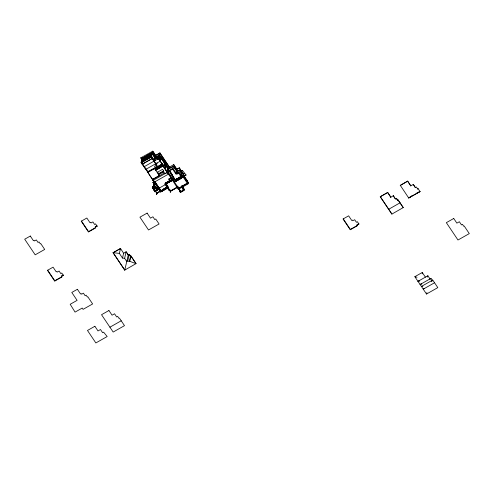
<?xml version="1.0" encoding="UTF-8"?>
<svg xmlns="http://www.w3.org/2000/svg" width="494" height="494" viewBox="0 0 494 494"><rect width="100%" height="100%" fill="white"/><g stroke="black" fill="none" stroke-linecap="round" stroke-linejoin="round"><path stroke-width="0.74" d="M183.743 174.308L182.181 171.986L181.323 175.222L182.749 177.346L183.435 176.204L188.078 183.126L178.624 188.473L176.827 185.756M422.228 273.861L422.259 272.49L414.855 276.683L426.501 294.029L437.814 287.619L432.725 280.036L421.407 286.446L422.876 286.23M170.708 190.832L170.794 190.326M113.083 252.767L120.511 248.476L123.617 253.237L126.124 251.736L128.255 254.91L126.742 261.487L124.618 258.319L122.512 258.072L119.381 253.41L120.511 248.476L113.083 252.767L124.723 270.113L136.066 263.611L130.978 256.028C129.873 257.516 127.872 251.193 130.527 256.281L129.317 261.548L127.718 260.962L126.779 261.493L124.723 270.113M122.512 258.072L123.617 253.237M124.618 258.319L126.124 251.736L128.23 255.003L129.23 254.354L127.718 260.962M129.317 261.548L129.768 261.295L130.978 256.028L130.502 256.38M167.688 187.837L167.861 187.146L167.62 188.103L165.157 184.41L165.416 183.41L172.511 179.544M164.953 184.12L165.169 183.317L172.313 179.273L172.097 180.075L165.255 183.953L165.447 184.237L172.301 180.329M142.068 159.729L140.796 157.821L142.044 159.828L141.389 159.204L151.59 153.43M142.519 158L142.21 159.154L142.89 157.784L142.247 159.247M141.759 161.631L142.068 160.464L151.281 155.246L150.973 156.419M142.377 160.451L141.969 161.989L142.328 160.457L146.502 158.092L146.088 159.655M142.118 161.902L142.525 160.365M143.279 158.136L143.402 157.679M142.013 163.755L146.786 170.677M143.649 158.315L144.322 156.975L144.1 158.061M142.964 161.365L143.26 160.254M142.494 158.636L142.272 158.197L141.123 162.52L142.34 164.051M143.118 161.279L143.408 160.167M144.828 156.87L144.588 157.784L145.341 156.573M143.945 160.816L144.316 159.408M144.094 160.729L144.483 159.321M145.143 157.493L145.446 156.339M145.44 157.327L145.749 156.166M145.767 156.332L145.526 157.253L146.52 156.697M144.921 160.26L145.217 159.148M145.069 160.173L145.366 159.062M146.014 156.975L146.261 156.061M146.625 156.24L146.749 155.783M145.878 159.772L146.286 158.234M146.033 159.692L146.44 158.148M146.872 156.518L147.181 155.357M146.348 159.506L146.817 157.938M147.564 155.116L147.249 156.302L147.545 156.135M146.557 159.389L146.965 157.852M147.613 156.079L147.873 155.141M148.361 154.869L148.12 155.783L148.873 154.573M147.403 158.852L147.694 157.74M147.552 158.772L147.848 157.66M148.675 155.493L148.935 154.517L147.811 155.153M149.04 155.27L149.305 154.332M148.379 158.302L148.75 156.894M148.527 158.216L148.916 156.808M145.823 169.238L160.618 192.061L167.911 187.936L168.164 186.979L166.089 183.873L167.769 186.3M149.552 154.974L149.793 154.06M150.157 154.239L150.281 153.782M146.372 169.139L146.632 170.313M149.355 157.747L149.651 156.635M149.509 157.66L149.799 156.549M150.732 153.523L150.404 154.517L151.837 153.708L152.035 153.974M150.979 154.165L151.22 153.251M146.755 170.621L146.922 169.985M150.318 157.265L150.726 155.721M150.466 157.178L150.936 155.579L146.761 157.944M151.467 153.887L151.732 152.955M151.535 153.875L151.794 152.899L150.664 153.535M152.152 152.516L151.67 154.332L150.33 155.091M151.213 156.277L152.226 152.473M154.937 156.055L152.448 152.35L151.275 156.777L156.993 165.249L156.691 165.416M159.939 152.949L155.629 155.48L152.726 151.158L155.629 155.474L159.939 152.955L169.337 166.953M149.713 175.308L148.175 172.739M154.986 160.587L154.147 159.167L156.629 157.759L156.919 158.191M154.245 159.259L154.356 158.5M154.468 158.518L154.375 159.389L154.529 158.617M154.684 158.728L154.437 159.599L154.147 159.167M155.351 156.672L154.881 158.451L158.821 156.209L154.925 158.29M154.573 159.889L154.931 159.716L154.566 160.414L154.9 158.932L154.696 159.698M155.079 158.401L155.425 157.111M155.116 158.451L155.449 157.185L155.585 157.506M154.925 159.648L154.758 160.266M155.27 158.494L155.579 157.438L155.388 158.074M155.758 157.339L155.567 157.975M156.153 157.191L155.937 157.796L156.123 157.203M156.481 156.999L156.295 157.598L156.512 156.987M156.802 156.746L156.635 157.364M156.845 156.759L156.598 157.882L157.469 159.179L157.716 158L158.278 157.685M156.641 157.901L157.043 156.684M156.74 158.043L157.222 156.579M156.969 158.21L157.166 157.456L157.092 158.339M157.543 156.326L157.376 156.944M157.061 158.358L157.246 157.574M157.401 157.679L157.302 158.475M157.74 156.252L157.549 156.888L157.759 156.277M157.728 156.789L157.858 156.11M158.08 156.024L157.889 156.66M157.814 158L157.58 158.864L157.271 158.383M157.784 158.593L157.969 158M157.944 158.463L158.136 157.827M158.568 155.709L158.438 156.382L158.617 155.721M157.994 158.481L159.111 154.542M158.938 155.536L155.165 157.635L158.932 155.474M152.961 178.896L152.8 179.513L164.304 172.999L164.805 173.777L167.429 172.27L162.279 163.866L147.749 172.387M144.044 166.781L158.481 158.605L159.636 154.245M153.189 179.946L153.041 180.501L154.159 182.2L154.319 181.594M158.889 158.599L160.241 160.606M160.408 159.982L159.117 157.938M160.84 158.346L159.568 156.332M161.1 157.642L159.735 155.709M158.932 158.679L159.976 154.746M159.056 158.772L159.229 158.111L159.037 158.747M159.655 156.518L159.828 155.851M159.797 156.672L159.945 156.024M159.266 159.087L159.408 158.481M160.062 156.197L159.883 156.857L160.007 156.228M159.315 159.099L159.426 158.512M153.714 180.73L153.572 181.354L154.128 182.119L154.276 181.57M159.401 159.284L159.537 158.685M160.031 157.012L160.173 156.363M159.519 159.457L159.735 158.802M160.118 157.203L160.235 156.567M159.432 160.087L159.71 158.821M160.309 156.567L160.099 157.172M154.221 186.355C149.978 189.412 153.714 185.571 154.461 186.72M159.661 159.611L159.809 158.963M160.402 156.709L160.21 157.345M160.519 156.882L160.346 157.543L160.464 156.913M159.858 159.97L160.037 159.309M160.636 157.049L160.284 158.383L161.093 157.926M152.634 187.64L152.794 187.028L153.097 187.312M159.976 160.142L160.198 159.488L159.957 160.118M160.748 157.222L160.575 157.889L160.692 157.253M152.831 187.751L152.887 187.109M152.979 187.195L152.646 187.584M160.266 159.648L160.284 160.179M160.692 158.055L160.865 157.395M154.449 182.058L154.628 181.378L160.945 190.777M160.396 159.846L160.198 160.488L160.711 158.698M160.995 157.592L160.778 158.204L160.921 157.598M153.733 183.428L154.857 182.792L153.813 185.997L154.603 183.015M153.813 185.997L154.684 182.675L153.56 183.305L153.01 182.354L154.536 184.62M157.327 172.715L157.524 171.968L158.833 173.913L158.617 174.728L159.34 175.808L154.591 168.516M160.408 161.26L161.186 158.333M157.469 172.937L157.623 172.116L162.582 169.306L163.792 171.103L163.576 171.918L158.617 174.728M154.437 186.825L155.857 187.831M154.054 190.456L154.48 189.406L154.054 190.456L154.184 189.221L156.116 188.121L157.086 189.566L159.21 188.053M156.104 184.108L155.937 183.725M158.475 174.487L158.685 173.697L163.65 170.887M156.073 183.978L154.035 185.164M156.116 184.046L155.974 184.583L154.221 181.971M154.875 191.678C155.962 188.838 154.424 193.839 155.301 190.635M162.31 163.946L154.628 168.571M155.005 191.876L155.431 190.826L152.424 187.578L153.881 188.683M152.288 187.454L154.122 189.437L156.116 188.121M156.518 187.893L154.165 189.288M162.835 164.73L162.779 165.132L155.184 169.43M156.845 190.27L157.314 189.221L157.216 190.357L156.845 190.27L157.216 190.357M155.746 170.288L163.44 165.595M156.987 190.486L157.314 189.221L156.493 187.998M164.718 162.057L164.527 162.779L165.397 164.076L165.589 163.353M164.23 164.903L164.385 164.082M164.755 162.934L164.854 162.304M154.35 189.122L157.129 193.24L156.647 194.321L156.796 193.203L160.883 190.499M156.647 194.315L156.901 193.364L167.244 187.442M156.542 194.161L157.018 193.08L167.188 187.177L166.706 187.485L166.83 187.028M158.617 187.454L158.308 188.615L165.305 184.657M164.91 164.903L164.755 165.731L164.175 164.866M165.379 163.131L165.28 163.761L164.7 162.897M159.192 188.671L159.29 188.276M165.805 163.681L165.614 164.397L166.484 165.694L166.676 164.977M159.414 188.461L159.939 189.239M165.471 165.7L165.305 166.515L165.515 165.805L166.009 166.534M165.83 164.545L165.941 163.928M165.842 164.558L165.984 164.033M162.884 159.79L166.2 164.477M165.996 166.527L165.842 167.349L165.262 166.484M166.466 164.755L166.367 165.379L165.786 164.514M159.951 189.807L160.056 189.418M161.069 190.369L160.618 192.061L159.747 190.764M161.075 190.808L166.62 187.559M167.843 166.923L166.842 164.971M161.353 191.586L161.557 190.801L167.423 187.479L167.219 188.263M161.668 191.302L161.828 190.764M162.174 191.005L162.316 190.486M167.336 171.437L167.917 169.244L167.577 168.738M163.174 189.486L163.292 189.029M163.255 189.955L163.032 190.548L164.156 189.912L164.317 189.326L163.187 189.962M163.668 189.202L164.286 188.467L164.169 188.924M163.607 190.196L163.742 189.677M165.509 183.824L165.416 183.41M164.094 189.924L164.255 189.381M164.521 189.684L164.681 189.146M166.04 183.904L166.262 183.311M164.977 188.461L165.101 188.004M165.033 189.387L165.169 188.869M166.602 183.589L166.75 183.033M165.521 189.116L165.743 188.517L164.613 189.153L164.459 189.739L165.589 189.103M167.089 183.317L167.256 182.743M165.972 187.899L166.095 187.442L165.595 187.726M167.163 183.274L167.318 182.681L166.194 183.323M166.114 188.338L165.891 188.93L167.015 188.294L167.17 187.708L166.046 188.344M167.682 182.984L167.904 182.379M166.459 188.578L166.602 188.06M172.653 179.76L171.227 177.655L168.997 178.914L168.88 179.371L170.158 181.279L167.775 182.626M166.947 188.307L167.108 187.763M168.874 182.311L168.973 181.934M167.62 188.103L168.133 187.09L165.669 183.416M170.066 181.644L170.22 181.039L168.942 179.131M172.097 180.075L171.023 178.42L171.227 177.655M170.584 181.354L170.807 180.736M171.146 181.032L171.294 180.458M171.634 180.761L171.807 180.168M171.708 180.718L171.869 180.106L170.739 180.748M169.652 189.968L169.43 190.82L169.763 189.511M174.407 179.205L173.067 176.914M169.708 190.159L169.535 190.672M172.616 179.39L165.36 183.607M172.715 178.976L173.326 176.679L169.102 170.393M172.764 179.303L178.606 188.486M173.215 177.655L173.005 177.148M173.468 176.895L172.585 180.224L165.447 184.237L165.255 183.953M172.931 179.452L173.468 177.42M172.949 179.606L173.567 177.278M170.621 190.82L170.294 192.104L170.813 191.104L177.735 187.189M170.831 190.209L170.294 192.104L170.103 191.814L170.591 191.931M174.839 179.927L175.191 179.557M177.692 171.023L177.272 170.393L176.444 173.493L176.864 174.141L177.692 171.023L179.501 169.998L181.205 172.542L180.341 175.778L178.667 173.116L179.501 169.998M175.456 181.502L175.932 179.717L178.643 177.883L178.396 179.822M175.537 181.44L175.821 180.378M175.852 180.248L175.969 179.822M176.339 179.97L176.457 179.544M176.025 181.162L176.309 180.1M176.796 179.822L176.512 180.884L177.216 178.692L176.883 180.705M176.833 179.693L176.945 179.266M176.945 180.65L177.247 179.569L178.328 178.877M177.26 179.458L177.395 179.013M177.735 179.291L176.963 180.631M177.772 179.161L177.883 178.735M177.945 180.075L178.488 178.272L178.173 179.458M179.168 178.482L178.884 179.544L179.674 178.186M179.198 178.353L179.31 177.926M179.686 178.075L179.822 177.63L178.754 178.217M181.273 176.395L179.773 177.247L179.439 179.26L178.167 179.662M180.823 178.612L181.199 176.438L180.069 177.074L179.6 178.853L180.872 178.433M179.804 179.032L180.106 177.951L181.181 177.26M180.119 177.84L180.254 177.395M182.928 176.105L183.379 175.845L183.867 173.567L183.293 175.722L188.128 182.928L187.844 184.009L178.371 189.369L177.5 188.072L177.784 186.991L178.686 188.424M180.31 178.735L180.594 177.673M180.625 177.544L180.742 177.118M181.1 177.377L180.798 178.464L179.822 179.013M181.131 177.266L181.341 176.654M178.618 188.103L180.174 190.968M178.371 189.369L178.717 188.029M178.828 188.016L177.778 186.812M186.862 181.502L187.232 181.594L187.417 180.909L183.472 175.037L182.552 177.056L183.064 175.852M179.464 189.696L179.625 189.221M187.844 184.009L183.008 176.803L182.292 177.21L183.2 177.093L183.484 176.012M179.94 190.727L180.112 190.19M180.119 190.32L180.007 190.869L178.711 188.103L179.995 190.875M181.946 185.775L182.07 186.473M180.434 192.197L183.842 190.344L181.817 186.263M182.064 185.818L182.014 186.497M182.125 185.954L181.959 186.571L178.754 188.399M182.342 187.337L182.477 186.825M182.514 186.806L182.465 187.492M182.644 187.09L182.595 187.776M182.731 187.269L182.638 187.881M182.928 187.695L182.799 188.331M182.922 188.486L182.996 187.837M183.021 187.998L182.953 188.652L182.842 187.516M183.089 188.14L183.052 188.77M183.083 188.936L183.255 188.405M183.212 189.221L183.36 188.652M183.385 188.813L183.435 189.863M183.453 188.955L183.379 189.48M183.978 189.295L183.657 190.554L184.077 189.437L183.811 190.468L183.398 189.992L183.682 189.159L182.354 186.658M183.465 190.283L183.564 189.307L183.873 189.752L184.274 189.437M183.706 190.128C179.303 191.53 178.445 194.123 183.959 190.388L183.91 189.048L183.509 190.641L183.218 190.209L183.552 189.079L184.021 189.665M183.935 188.936L184.342 189.443L183.737 189.789M187.01 181.718L187.417 180.909M187.133 181.601L187.3 180.971L188.097 182.156L187.93 182.786M140.796 157.827L152.726 151.158M160.186 159.661L160.334 159.105M173.462 166.108L168.084 169.152L167.33 172.116L172.665 169.096L173.462 166.108L176.593 170.776L175.771 173.876L172.665 169.096M167.682 171.56L168.226 169.528L167.83 169.405L167.287 171.437L172.888 168.263L176.018 172.931L176.698 172.548L177.124 173.178L178.927 172.153L180.631 174.697L181.607 174.141L182.842 175.981M168.022 173.184L168.25 172.332M176.821 169.374L173.715 164.613L176.821 169.374L179.328 167.874L181.434 171.134L179.303 167.966M174.827 179.835L181.644 176.315M167.515 171.307L174.586 181.848L175.172 179.631M175.833 179.31L175.407 181.675L175.784 179.501M176.389 180.823L176.914 178.865M176.537 181.039L176.438 180.643L175.308 181.298L176.586 180.86M176.691 180.656L177.216 178.692M176.84 180.872L177.358 178.908M177.821 180.014L178.34 178.056M177.964 180.23L177.871 179.835L176.741 180.471M178.118 179.847L178.643 177.883M178.47 179.285L178.785 178.099L181.422 176.611M179.248 179.205L179.773 177.247M179.396 179.421L179.915 177.463M179.55 179.038L180.069 177.074M179.693 179.254L180.217 177.29M183.787 176.062L186.077 174.987L182.434 170.486L181.434 171.134M180.674 178.396L181.755 175.135M174.363 181.971L181.724 178.099L181.323 177.507L181.971 175.277M181.971 176.031L181.483 177.124M181.835 177.148L182.138 176.006M182.552 177.056L183.416 173.82L183.867 173.567M183.101 175.45L183.947 173.69M183.2 177.093L183.435 176.21M397.701 200.255C395.046 195.167 397.046 201.496 398.152 200.002L403.24 207.585L391.896 214.087L380.257 196.742L387.685 192.456L390.791 197.217L387.685 192.456M388.735 209.24L400.047 202.83M395.404 198.983L393.298 195.717L395.404 198.983L396.404 198.329M391.896 214.087L380.281 196.649M407.686 181.131L400.257 185.423L407.686 181.131L410.792 185.892L407.661 181.23M397.676 200.354L398.152 200.002M403.24 207.585L398.127 200.101M400.282 185.324L408.711 198.008L412.564 195.396M415.405 187.658L413.299 184.392L415.405 187.658L416.405 187.01L417.677 189.029L418.152 188.677L420.024 191.604L408.711 198.008M417.677 189.029L418.152 188.677M420.024 191.604L417.757 192.586M426.501 294.029L426.927 292.578M427.205 277.103L427.872 275.751L430.002 278.919M431.91 281.216L432.725 280.036M431.484 281.419L432.275 280.296L430.978 278.369L420.116 284.519L421.512 284.161M429.984 279.468L430.978 278.369M420.116 284.519L421.388 283.68M158.846 188.152L155.925 183.762L158.037 187.103A1.359 1.26 14.9 0 0 157.901 188.628M424.402 288.397L423.235 289.163L434.553 282.759M419.449 281.314L417.986 281.345L419.159 280.586M187.362 183.527L188.078 183.126M148.873 154.375L145.705 156.345M150.176 153.665L152.448 152.35M142.253 158.271L152.405 152.529L155.999 157.882M143.976 157.327L142.846 157.963L142.649 158.889L143.155 158.593M144.273 157.154L145.403 156.518M150.367 153.708L149.237 154.344L148.978 155.326L150.102 154.684M144.038 157.592L142.766 158.315L142.575 158.024M145.316 156.87L148.496 155.073M149.768 154.35L151.041 153.628M151.059 153.813L141.389 159.204L141.939 160.167M144.97 158.123L148.99 155.851M143.291 159.154L149.009 155.919M141.716 160.297L151.868 154.548M142.513 160.427L146.273 158.302M146.946 157.919L150.707 155.789M142.433 160.723L146.212 158.531M146.866 158.21L150.645 156.018M142.358 161.001L143.186 160.531M143.334 160.445L144.162 159.982M144.316 159.895L145.143 159.426M145.292 159.34L146.119 158.87M146.798 158.488L147.62 158.018M147.774 157.938L148.601 157.469M148.75 157.382L149.577 156.913M149.725 156.826L150.553 156.363M142.284 161.279L143.112 160.809M143.26 160.723L144.087 160.26M144.242 160.173L145.069 159.704M145.217 159.618L146.045 159.148M146.724 158.765L147.552 158.296M147.7 158.216L148.527 157.747M148.675 157.66L149.503 157.191M149.657 157.104L150.479 156.641M142.062 161.464L141.253 162.026L147.83 171.795M150.639 156.715L151.442 156.153L154.4 160.562M142.21 161.557L143.038 161.087M143.192 161.001L144.013 160.538M144.168 160.451L144.995 159.982M145.143 159.895L145.971 159.426M146.65 159.043L147.478 158.574M147.626 158.494L148.453 158.024M148.601 157.938L149.429 157.469M149.583 157.382L150.411 156.919M142.136 161.834L145.897 159.704M146.576 159.321L150.337 157.197M141.636 162.575L151.189 157.166L156.505 165.095L154.554 166.2L155.425 167.497M142.26 164.119L152.405 158.376M142.303 164.187L152.455 158.438M143.927 163.372L142.309 164.286L141.123 162.52L151.294 156.709L154.202 161.013L151.405 156.283M157.808 158.024L156.746 157.073L157.759 158.117M159.698 155.554L161.063 157.691M157.03 157.364L156.993 158.197M159.772 155.888L159.636 156.493M154.116 159.29L156.672 157.889M157.512 157.784L157.29 158.518L156.95 158.074M157.567 157.882C156.697 159.778 159.031 157.66 157.642 158.728M157.586 157.901L157.413 158.648M157.679 157.987L158.271 157.716M158.926 158.463L160.34 160.766M159.364 158.308L159.198 158.926M159.148 159.371L160.371 158.679M159.105 159.537L160.939 158.494L159.439 156.258M159.5 159.432L160.908 158.617L159.506 156.53M159.513 159.543L160.42 159.031M159.729 159.772L159.92 159.136L159.809 159.871L160.229 159.71M160.031 160.488L160.501 160.149M155.826 164.088L157.253 163.286L157.061 162.989M157.364 166.447L147.564 171.832L147.774 172.147M147.706 172.32L157.605 166.811L155.635 163.798M155.153 169.374L162.748 165.076M155.709 170.232L163.304 165.935M166.157 164.663L166.429 164.354L161.377 156.839L160.223 161.198L145.786 169.374L141.142 162.458M167.503 168.207L173.715 164.613M158.833 173.913L163.792 171.103M168.034 169.349L173.413 166.305L176.543 170.967L177.216 170.584L177.642 171.214L179.446 170.195L181.15 172.733L182.132 172.184L183.688 174.506L183.447 174.147M159.198 175.592L152.652 179.291L158.611 188.442M167.139 172.455L152.998 180.458L153.578 181.335M152.986 182.453L154.184 181.693M176.846 169.275L179.328 167.874M154.153 182.224L168.287 174.221L163.039 166.157M176.593 170.776L177.272 170.393M155.326 184.108L154.072 184.818L157.24 189.535L159.272 188.387L159.012 188.041M156.931 189.381L153.887 184.947L155.32 184.138M153.665 185.781L154.035 185.868M152.671 187.621L152.609 186.794L152.529 187.813L154.492 186.602M175.771 173.876L176.444 173.493M181.459 171.041L182.434 170.486M152.967 187.251L153.276 187.473M176.864 174.141L178.667 173.116M152.609 188.078L154.542 186.985L156.061 188.344M153.128 188.029L153.381 188.245M181.205 172.542L182.181 171.986M165.342 183.151L171.77 179.513M172.103 179.513L165.749 183.107L165.447 184.237L167.911 187.936M153.912 190.239L154.227 190.363M167.837 182.391L170.22 181.039M165.157 184.41L167.102 183.274M170.671 181.255L171.646 180.699M180.341 175.778L181.323 175.222M159.216 188.566L158.191 189.146A1.439 1.334 14.9 0 0 159.272 189.795M175.901 179.835L177.025 179.192M177.327 179.026L178.458 178.383M180.187 177.408L181.31 176.766M175.907 180.032L176.889 179.483M177.34 179.223L178.315 178.674M178.766 178.42L179.742 177.865M180.193 177.612L181.174 177.056M175.771 180.322L176.895 179.686M178.624 178.704L179.754 178.068M175.753 180.39L176.883 179.748M177.179 179.581L178.309 178.939M178.612 178.772L179.736 178.13M180.038 177.964L182.687 176.438M181.323 177.507L182.829 176.654M175.679 180.909L176.654 180.353M177.105 180.1L178.081 179.544M178.538 179.291L179.513 178.735M179.964 178.482L180.94 177.933M184.058 176.216L186.077 174.987M174.586 181.848L181.354 178.013L180.952 177.42M96.985 226.011L95.138 227.055L95.688 227.864L88.469 231.952L81.251 221.195L86.851 218.027L89.982 222.689L90.655 222.306L91.081 222.936L92.884 221.917L94.589 224.455L95.57 223.899L97.127 226.227L95.286 227.271M88.55 231.606L95.54 227.648M160.927 190.894L167.417 187.22M161.754 191.024L162.736 190.468M163.187 190.215L164.162 189.659M164.613 189.406L165.589 188.85M166.04 188.597L167.021 188.041M167.787 187.627L169.362 190.227L167.688 187.831M162.73 190.721L161.6 191.357L161.76 190.77L162.884 190.134L162.477 190.795M169.423 189.813L167.799 187.393M169.306 190.258L167.775 187.479M169.955 189.795L169.695 190.165M169.281 190.351L167.682 187.837M170.652 190.857L177.92 186.744M170.566 191.079L177.062 187.405M187.417 183.07L181.922 186.207M178.581 188.331L188.128 182.928M182.212 187.053L182.521 187.535M182.508 187.597L182.78 188.103M182.533 187.634L182.564 187.004M182.669 188.047L182.774 187.374M182.99 188.757L183.299 189.227M183.28 188.566L183.12 189.041M183.953 188.869L183.311 189.338M183.459 189.307L183.91 189.048M180.242 191.721L180.52 191.511L180.742 192.209L180.483 191.641M63.201 275.152L61.361 276.189L61.904 277.004L54.686 281.086L47.467 270.335L53.068 267.168L56.205 271.83L56.878 271.447L57.304 272.077L59.107 271.058L60.811 273.596L61.787 273.04L63.349 275.368L61.509 276.405M54.766 280.746L61.762 276.788M109.909 327.195L121.228 320.785M380.257 196.742L387.66 192.549M390.791 197.217L393.298 195.717M410.792 185.892L413.299 184.392M358.774 223.819L356.934 224.863L357.477 225.672L350.258 229.759L343.04 219.003L348.641 215.835L351.771 220.497L352.45 220.114L352.87 220.744L354.68 219.725L356.384 222.263L357.36 221.707L358.922 224.035L357.076 225.079M350.339 229.414L357.329 225.455M416.732 193.111L417.183 192.851M408.736 197.915L420.048 191.505M417.986 281.345L427.872 275.751M183.607 189.276L182.397 186.349M119.381 253.41L113.107 252.669L124.754 270.014M414.855 276.683L417.029 277.282M129.768 261.295L136.041 263.703L130.953 256.12M153.807 188.727L152.485 187.516L152.726 187.726M154.789 158.827L154.443 159.55L154.758 159.908M151.72 154.381L151.084 153.714L151.639 154.678M157.086 189.35L153.887 184.947M167.472 168.145L168.256 169.133M169.454 170.788L171.801 174.018M358.675 223.677L358.922 224.035M96.886 225.869L97.127 226.227M63.109 275.01L63.349 275.368M422.259 272.49L425.396 277.153M358.434 224.01L357.23 224.69M343.262 218.879L350.481 229.63M181.903 172.307L183.317 174.419M184.571 177.136L187.189 181.032M159.914 153.054L169.312 167.052M159.933 154.925L159.593 154.424L159.062 154.721L159.401 155.227M166.521 164.792L161.334 157.018L162.069 158.574M167.633 166.398L168.022 166.978M161.075 157.987L168.263 168.689M161.038 158.117L168.188 168.763M169.423 170.603L170.245 171.826M170.658 172.443L172.147 174.66M168.985 170.411L175.302 179.909M169.084 170.813L175.142 179.754M164.416 164.162L164.922 164.916M170.683 173.66L171.912 175.487M158.389 155.808L158.29 156.468M158.648 156.271L158.982 156.826M158.296 155.974L158.111 156.567M158.031 156.011L157.913 156.641M159.019 157.858L160.464 159.951M177.871 186.757L180.44 192.376L178.587 188.56M167.571 171.782L168.763 173.555M169.955 175.333L170.745 176.512M160.266 161.05L162.248 164.002M168.923 173.869L169.738 175.086M170.961 176.908L171.776 178.124M173.017 179.97L173.863 181.236M158.481 158.605L177.5 188.072M158.068 158.469L158.407 158.975M180.372 191.82L180.662 192.252M156.684 156.882L156.505 157.481M171.023 178.42L172.295 180.366M156.265 157.049L156.098 157.672M155.795 157.388L155.789 157.882M170.554 180.316L169.238 181.063M152.133 153.535L155.036 157.858M152.103 153.665L155.005 157.987M168.997 178.914L170.282 180.823M154.949 158.204L155.27 158.772M163.576 171.918L164.304 172.999M169.146 181.119L167.83 181.86M167.738 181.916L166.422 182.657M155.95 167.75L155.709 167.386M165.169 183.317L170.319 190.987M167.633 188.016L169.257 190.437M141.951 159.414L141.29 161.896M154.721 181.391L160.97 190.696M160.025 189.548L160.816 190.733M159.111 188.412L160.865 191.122M153.159 179.865L153.93 181.02M156.085 184.163L160.834 191.24M150.139 175.895L153.06 180.242M153.01 182.354L154.56 184.799M154.276 184.966L157.154 189.251M154.196 186.46L154.542 186.985M155.258 190.919L156.901 193.364M96.645 226.203L95.441 226.882M81.473 221.071L88.692 231.822M62.868 275.343L61.664 276.023M47.696 270.212L54.914 280.963M167.552 171.288L168.361 172.499M158.29 186.967L159.093 188.547M181.934 186.664L183.49 190.048M182.2 186.788L183.502 189.752M157.339 156.444L157.191 157.092L157.339 156.444M164.267 163.767L164.008 164.749L164.879 166.046L165.138 165.064L164.267 163.767M165.354 165.385L165.095 166.367L165.965 167.664L166.225 166.682L165.354 165.385M30.301 236.039L24.7 239.213L35.185 254.824L44.695 249.439L40.767 243.585L40.317 243.845L39.02 241.918L38.044 242.468L36.34 239.93L34.531 240.949L34.111 240.319L33.431 240.702L30.301 236.039M147.113 213.112L139.932 217.181L148.515 229.969L159.08 223.986L155.746 219.015L154.77 219.571L152.905 216.792L150.497 218.157L147.113 213.112M77.391 289.286L71.791 292.46L77.101 300.364L70.185 304.285L75.069 312.103L82.214 308.058L83.085 309.355L92.631 303.952L87.796 296.746L87.345 297.005L86.11 295.165L85.135 295.721L83.43 293.177L81.627 294.202L81.201 293.572L80.528 293.955L77.391 289.286M108.933 310.516L101.529 314.709L113.175 332.054L124.488 325.651L119.4 318.068L118.949 318.321L117.652 316.395L116.677 316.95L114.546 313.776L112.07 315.184L108.933 310.516M94.879 326.275L87.475 330.467L95.855 342.947L107.173 336.538L103.598 332.147L102.622 332.703L100.492 329.529L98.016 330.937L94.879 326.275M453.745 218.472L446.341 222.664L457.981 240.01L469.3 233.606L464.212 226.024L463.761 226.277L462.464 224.35L461.489 224.9L459.358 221.732L456.876 223.14L453.745 218.472"/></g></svg>
